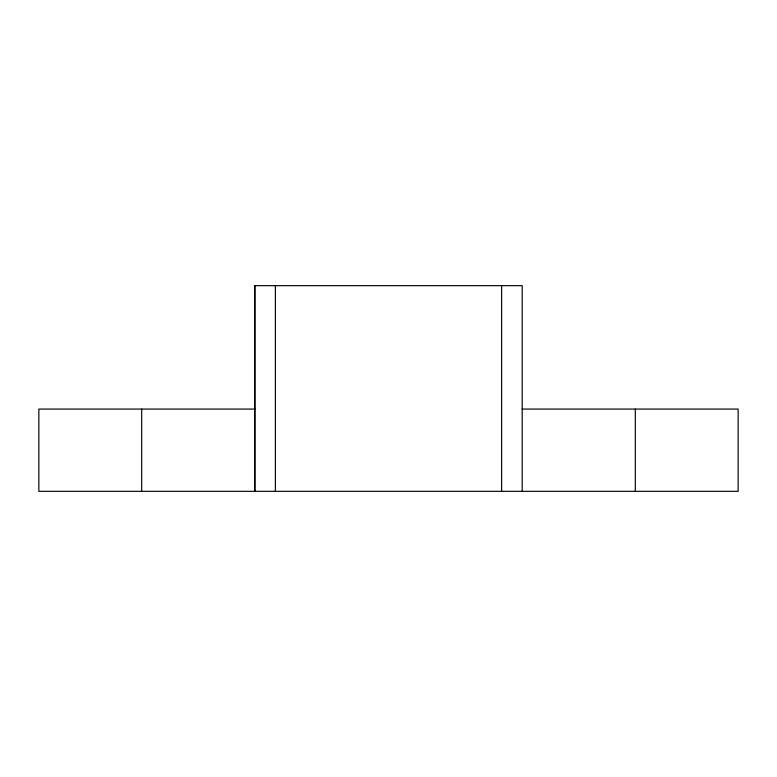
<?xml version="1.0" encoding="UTF-8"?>
<svg xmlns="http://www.w3.org/2000/svg" width="777" height="777" viewBox="0 0 777 777"><rect width="100%" height="100%" fill="white"/><g stroke="black" fill="none" stroke-linecap="round" stroke-linejoin="round"><path stroke-width="1.17" d="M254.807 285.664L254.807 491.336L254.807 285.664L522.193 285.664L522.193 491.336M275.379 491.336L275.379 285.664M254.807 409.071L38.85 409.071L38.85 491.336L738.15 491.336L738.15 409.071L522.193 409.071M635.314 409.071L635.314 491.336M501.621 285.664L501.621 491.336M141.686 409.071L141.686 491.336"/></g></svg>
